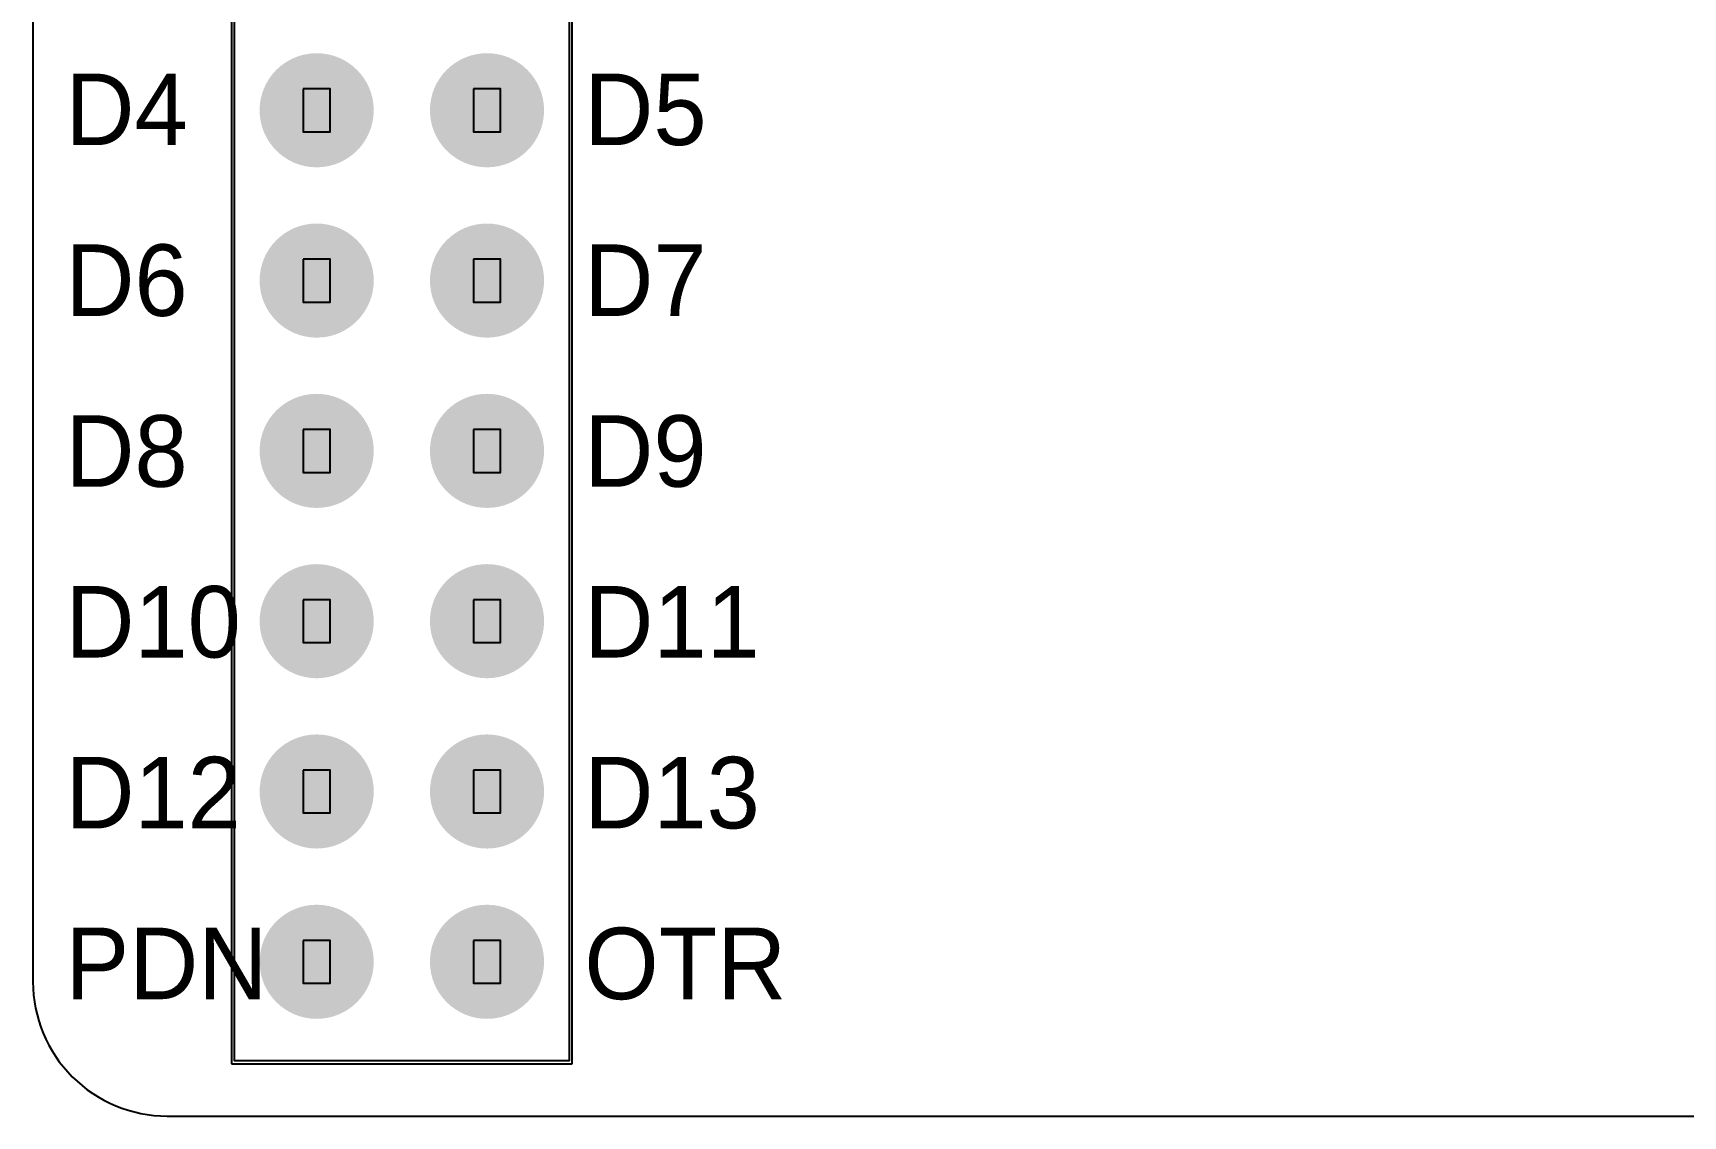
# Model space of a CAD drawing. Header units: millimetres. Extents: x 0 to 78.7, y -4 to 60.
# Drawn here: x 0 to 24.6, y 0 to 16.15 of the extents above; entities that cross this region are included whole.
import ezdxf
from ezdxf.enums import TextEntityAlignment as Align

# ---------------------------------------------------------------- set-up
doc = ezdxf.new("R2010")
doc.units = ezdxf.units.MM
for name, color, linetype, true_color in [('Board Outline Layer', 6, 'Continuous', 0xff00ff), ('Bottom Layer', 5, 'Continuous', 0x0000ff), ('Bottom Silkscreen Layer', 83, 'Continuous', 0x66cc33), ('Component Shape Layer', 120, 'Continuous', 0x00cccc), ('Hole Layer', 49, 'Continuous', 0x222222), ('Multi-Layer', 9, 'Continuous', 0xc0c0c0), ('Pin Soldering Layer', 252, 'Continuous', 0xcc9999), ('Top Layer', 1, 'Continuous', 0xff0000), ('Top Paste Mask Layer', 8, 'Continuous', 0x808080), ('Top Silkscreen Layer', 40, 'Continuous', 0xffcc00), ('Top Solder Mask Layer', 214, 'Continuous', 0x800080)]:
    doc.layers.add(name, color=color, linetype=linetype, true_color=true_color)
doc.styles.add('textstyle0', font='')
doc.styles.add('textstyle1', font='')
doc.styles.add('textstyle13', font='')
doc.styles.add('textstyle2', font='')
doc.styles.add('textstyle26', font='')
doc.styles.add('textstyle27', font='')
doc.styles.add('textstyle28', font='')
doc.styles.add('textstyle29', font='')
doc.styles.add('textstyle3', font='')
doc.styles.add('textstyle4', font='')
doc.styles.add('textstyle6', font='')
doc.styles.add('textstyle7', font='')
doc.styles.get('textstyle0').set_extended_font_data('default')
doc.styles.get('textstyle1').set_extended_font_data('default')
doc.styles.get('textstyle13').set_extended_font_data('default')
doc.styles.get('textstyle2').set_extended_font_data('default')
doc.styles.get('textstyle26').set_extended_font_data('default')
doc.styles.get('textstyle27').set_extended_font_data('default')
doc.styles.get('textstyle28').set_extended_font_data('default')
doc.styles.get('textstyle29').set_extended_font_data('default')
doc.styles.get('textstyle3').set_extended_font_data('default')
doc.styles.get('textstyle4').set_extended_font_data('default')
doc.styles.get('textstyle6').set_extended_font_data('default')
doc.styles.get('textstyle7').set_extended_font_data('default')

msp = doc.modelspace()

# ---------------------------------------------------------------- hatches: boundary and pattern name
at = {"layer": 'Bottom Layer'}
h = msp.add_hatch(color=256, dxfattribs=at)
edge = h.paths.add_edge_path()
edge = h.paths.add_edge_path()
edge.add_arc((4.23, 15), 0.8, 180, 0)
edge.add_arc((4.23, 15), 0.8, 0, 180)
h = msp.add_hatch(color=256, dxfattribs=at)
edge = h.paths.add_edge_path()
edge = h.paths.add_edge_path()
edge.add_arc((4.23, 15), 0.8, 180, 0)
edge.add_arc((4.23, 15), 0.8, 0, 180)
h = msp.add_hatch(color=256, dxfattribs=at)
edge = h.paths.add_edge_path()
edge = h.paths.add_edge_path()
edge.add_arc((6.77, 15), 0.8, 180, 0)
edge.add_arc((6.77, 15), 0.8, 0, 180)
h = msp.add_hatch(color=256, dxfattribs=at)
edge = h.paths.add_edge_path()
edge = h.paths.add_edge_path()
edge.add_arc((6.77, 15), 0.8, 180, 0)
edge.add_arc((6.77, 15), 0.8, 0, 180)
h = msp.add_hatch(color=256, dxfattribs=at)
edge = h.paths.add_edge_path()
edge = h.paths.add_edge_path()
edge.add_arc((4.23, 12.46), 0.8, 180, 0)
edge.add_arc((4.23, 12.46), 0.8, 0, 180)
h = msp.add_hatch(color=256, dxfattribs=at)
edge = h.paths.add_edge_path()
edge = h.paths.add_edge_path()
edge.add_arc((4.23, 12.46), 0.8, 180, 0)
edge.add_arc((4.23, 12.46), 0.8, 0, 180)
h = msp.add_hatch(color=256, dxfattribs=at)
edge = h.paths.add_edge_path()
edge = h.paths.add_edge_path()
edge.add_arc((6.77, 12.46), 0.8, 180, 0)
edge.add_arc((6.77, 12.46), 0.8, 0, 180)
h = msp.add_hatch(color=256, dxfattribs=at)
edge = h.paths.add_edge_path()
edge = h.paths.add_edge_path()
edge.add_arc((6.77, 12.46), 0.8, 180, 0)
edge.add_arc((6.77, 12.46), 0.8, 0, 180)
h = msp.add_hatch(color=256, dxfattribs=at)
edge = h.paths.add_edge_path()
edge = h.paths.add_edge_path()
edge.add_arc((4.23, 9.92), 0.8, 180, 0)
edge.add_arc((4.23, 9.92), 0.8, 0, 180)
h = msp.add_hatch(color=256, dxfattribs=at)
edge = h.paths.add_edge_path()
edge = h.paths.add_edge_path()
edge.add_arc((4.23, 9.92), 0.8, 180, 0)
edge.add_arc((4.23, 9.92), 0.8, 0, 180)
h = msp.add_hatch(color=256, dxfattribs=at)
edge = h.paths.add_edge_path()
edge = h.paths.add_edge_path()
edge.add_arc((6.77, 9.92), 0.8, 180, 0)
edge.add_arc((6.77, 9.92), 0.8, 0, 180)
h = msp.add_hatch(color=256, dxfattribs=at)
edge = h.paths.add_edge_path()
edge = h.paths.add_edge_path()
edge.add_arc((6.77, 9.92), 0.8, 180, 0)
edge.add_arc((6.77, 9.92), 0.8, 0, 180)
h = msp.add_hatch(color=256, dxfattribs=at)
edge = h.paths.add_edge_path()
edge = h.paths.add_edge_path()
edge.add_arc((4.23, 7.38), 0.8, 180, 0)
edge.add_arc((4.23, 7.38), 0.8, 0, 180)
h = msp.add_hatch(color=256, dxfattribs=at)
edge = h.paths.add_edge_path()
edge = h.paths.add_edge_path()
edge.add_arc((4.23, 7.38), 0.8, 180, 0)
edge.add_arc((4.23, 7.38), 0.8, 0, 180)
h = msp.add_hatch(color=256, dxfattribs=at)
edge = h.paths.add_edge_path()
edge = h.paths.add_edge_path()
edge.add_arc((6.77, 7.38), 0.8, 180, 0)
edge.add_arc((6.77, 7.38), 0.8, 0, 180)
h = msp.add_hatch(color=256, dxfattribs=at)
edge = h.paths.add_edge_path()
edge = h.paths.add_edge_path()
edge.add_arc((6.77, 7.38), 0.8, 180, 0)
edge.add_arc((6.77, 7.38), 0.8, 0, 180)
h = msp.add_hatch(color=256, dxfattribs=at)
edge = h.paths.add_edge_path()
edge = h.paths.add_edge_path()
edge.add_arc((4.23, 4.84), 0.8, 180, 0)
edge.add_arc((4.23, 4.84), 0.8, 0, 180)
h = msp.add_hatch(color=256, dxfattribs=at)
edge = h.paths.add_edge_path()
edge = h.paths.add_edge_path()
edge.add_arc((4.23, 4.84), 0.8, 180, 0)
edge.add_arc((4.23, 4.84), 0.8, 0, 180)
h = msp.add_hatch(color=256, dxfattribs=at)
edge = h.paths.add_edge_path()
edge = h.paths.add_edge_path()
edge.add_arc((6.77, 4.84), 0.8, 180, 0)
edge.add_arc((6.77, 4.84), 0.8, 0, 180)
h = msp.add_hatch(color=256, dxfattribs=at)
edge = h.paths.add_edge_path()
edge = h.paths.add_edge_path()
edge.add_arc((6.77, 4.84), 0.8, 180, 0)
edge.add_arc((6.77, 4.84), 0.8, 0, 180)
h = msp.add_hatch(color=256, dxfattribs=at)
edge = h.paths.add_edge_path()
edge = h.paths.add_edge_path()
edge.add_arc((4.23, 2.3), 0.8, 180, 0)
edge.add_arc((4.23, 2.3), 0.8, 0, 180)
h = msp.add_hatch(color=256, dxfattribs=at)
edge = h.paths.add_edge_path()
edge = h.paths.add_edge_path()
edge.add_arc((4.23, 2.3), 0.8, 180, 0)
edge.add_arc((4.23, 2.3), 0.8, 0, 180)
h = msp.add_hatch(color=256, dxfattribs=at)
edge = h.paths.add_edge_path()
edge = h.paths.add_edge_path()
edge.add_arc((6.77, 2.3), 0.8, 180, 0)
edge.add_arc((6.77, 2.3), 0.8, 0, 180)
h = msp.add_hatch(color=256, dxfattribs=at)
edge = h.paths.add_edge_path()
edge = h.paths.add_edge_path()
edge.add_arc((6.77, 2.3), 0.8, 180, 0)
edge.add_arc((6.77, 2.3), 0.8, 0, 180)
at = {"layer": 'Hole Layer'}
h = msp.add_hatch(color=256, dxfattribs=at)
edge = h.paths.add_edge_path()
edge = h.paths.add_edge_path()
edge.add_arc((4.23, 15), 0.45, 180, 0)
edge.add_arc((4.23, 15), 0.45, 0, 180)
h = msp.add_hatch(color=256, dxfattribs=at)
edge = h.paths.add_edge_path()
edge = h.paths.add_edge_path()
edge.add_arc((4.23, 15), 0.45, 180, 0)
edge.add_arc((4.23, 15), 0.45, 0, 180)
h = msp.add_hatch(color=256, dxfattribs=at)
edge = h.paths.add_edge_path()
edge = h.paths.add_edge_path()
edge.add_arc((6.77, 15), 0.45, 180, 0)
edge.add_arc((6.77, 15), 0.45, 0, 180)
h = msp.add_hatch(color=256, dxfattribs=at)
edge = h.paths.add_edge_path()
edge = h.paths.add_edge_path()
edge.add_arc((6.77, 15), 0.45, 180, 0)
edge.add_arc((6.77, 15), 0.45, 0, 180)
h = msp.add_hatch(color=256, dxfattribs=at)
edge = h.paths.add_edge_path()
edge = h.paths.add_edge_path()
edge.add_arc((4.23, 12.46), 0.45, 180, 0)
edge.add_arc((4.23, 12.46), 0.45, 0, 180)
h = msp.add_hatch(color=256, dxfattribs=at)
edge = h.paths.add_edge_path()
edge = h.paths.add_edge_path()
edge.add_arc((4.23, 12.46), 0.45, 180, 0)
edge.add_arc((4.23, 12.46), 0.45, 0, 180)
h = msp.add_hatch(color=256, dxfattribs=at)
edge = h.paths.add_edge_path()
edge = h.paths.add_edge_path()
edge.add_arc((6.77, 12.46), 0.45, 180, 0)
edge.add_arc((6.77, 12.46), 0.45, 0, 180)
h = msp.add_hatch(color=256, dxfattribs=at)
edge = h.paths.add_edge_path()
edge = h.paths.add_edge_path()
edge.add_arc((6.77, 12.46), 0.45, 180, 0)
edge.add_arc((6.77, 12.46), 0.45, 0, 180)
h = msp.add_hatch(color=256, dxfattribs=at)
edge = h.paths.add_edge_path()
edge = h.paths.add_edge_path()
edge.add_arc((4.23, 9.92), 0.45, 180, 0)
edge.add_arc((4.23, 9.92), 0.45, 0, 180)
h = msp.add_hatch(color=256, dxfattribs=at)
edge = h.paths.add_edge_path()
edge = h.paths.add_edge_path()
edge.add_arc((4.23, 9.92), 0.45, 180, 0)
edge.add_arc((4.23, 9.92), 0.45, 0, 180)
h = msp.add_hatch(color=256, dxfattribs=at)
edge = h.paths.add_edge_path()
edge = h.paths.add_edge_path()
edge.add_arc((6.77, 9.92), 0.45, 180, 0)
edge.add_arc((6.77, 9.92), 0.45, 0, 180)
h = msp.add_hatch(color=256, dxfattribs=at)
edge = h.paths.add_edge_path()
edge = h.paths.add_edge_path()
edge.add_arc((6.77, 9.92), 0.45, 180, 0)
edge.add_arc((6.77, 9.92), 0.45, 0, 180)
h = msp.add_hatch(color=256, dxfattribs=at)
edge = h.paths.add_edge_path()
edge = h.paths.add_edge_path()
edge.add_arc((4.23, 7.38), 0.45, 180, 0)
edge.add_arc((4.23, 7.38), 0.45, 0, 180)
h = msp.add_hatch(color=256, dxfattribs=at)
edge = h.paths.add_edge_path()
edge = h.paths.add_edge_path()
edge.add_arc((4.23, 7.38), 0.45, 180, 0)
edge.add_arc((4.23, 7.38), 0.45, 0, 180)
h = msp.add_hatch(color=256, dxfattribs=at)
edge = h.paths.add_edge_path()
edge = h.paths.add_edge_path()
edge.add_arc((6.77, 7.38), 0.45, 180, 0)
edge.add_arc((6.77, 7.38), 0.45, 0, 180)
h = msp.add_hatch(color=256, dxfattribs=at)
edge = h.paths.add_edge_path()
edge = h.paths.add_edge_path()
edge.add_arc((6.77, 7.38), 0.45, 180, 0)
edge.add_arc((6.77, 7.38), 0.45, 0, 180)
h = msp.add_hatch(color=256, dxfattribs=at)
edge = h.paths.add_edge_path()
edge = h.paths.add_edge_path()
edge.add_arc((4.23, 4.84), 0.45, 180, 0)
edge.add_arc((4.23, 4.84), 0.45, 0, 180)
h = msp.add_hatch(color=256, dxfattribs=at)
edge = h.paths.add_edge_path()
edge = h.paths.add_edge_path()
edge.add_arc((4.23, 4.84), 0.45, 180, 0)
edge.add_arc((4.23, 4.84), 0.45, 0, 180)
h = msp.add_hatch(color=256, dxfattribs=at)
edge = h.paths.add_edge_path()
edge = h.paths.add_edge_path()
edge.add_arc((6.77, 4.84), 0.45, 180, 0)
edge.add_arc((6.77, 4.84), 0.45, 0, 180)
h = msp.add_hatch(color=256, dxfattribs=at)
edge = h.paths.add_edge_path()
edge = h.paths.add_edge_path()
edge.add_arc((6.77, 4.84), 0.45, 180, 0)
edge.add_arc((6.77, 4.84), 0.45, 0, 180)
h = msp.add_hatch(color=256, dxfattribs=at)
edge = h.paths.add_edge_path()
edge = h.paths.add_edge_path()
edge.add_arc((4.23, 2.3), 0.45, 180, 0)
edge.add_arc((4.23, 2.3), 0.45, 0, 180)
h = msp.add_hatch(color=256, dxfattribs=at)
edge = h.paths.add_edge_path()
edge = h.paths.add_edge_path()
edge.add_arc((4.23, 2.3), 0.45, 180, 0)
edge.add_arc((4.23, 2.3), 0.45, 0, 180)
h = msp.add_hatch(color=256, dxfattribs=at)
edge = h.paths.add_edge_path()
edge = h.paths.add_edge_path()
edge.add_arc((6.77, 2.3), 0.45, 180, 0)
edge.add_arc((6.77, 2.3), 0.45, 0, 180)
h = msp.add_hatch(color=256, dxfattribs=at)
edge = h.paths.add_edge_path()
edge = h.paths.add_edge_path()
edge.add_arc((6.77, 2.3), 0.45, 180, 0)
edge.add_arc((6.77, 2.3), 0.45, 0, 180)
at = {"layer": 'Multi-Layer'}
h = msp.add_hatch(color=256, dxfattribs=at)
edge = h.paths.add_edge_path()
edge = h.paths.add_edge_path()
edge.add_arc((4.23, 15), 0.8, 180, 0)
edge.add_arc((4.23, 15), 0.8, 0, 180)
h = msp.add_hatch(color=256, dxfattribs=at)
edge = h.paths.add_edge_path()
edge = h.paths.add_edge_path()
edge.add_arc((4.23, 15), 0.8, 180, 0)
edge.add_arc((4.23, 15), 0.8, 0, 180)
h = msp.add_hatch(color=256, dxfattribs=at)
edge = h.paths.add_edge_path()
edge = h.paths.add_edge_path()
edge.add_arc((4.23, 15), 0.8, 180, 0)
edge.add_arc((4.23, 15), 0.8, 0, 180)
h = msp.add_hatch(color=256, dxfattribs=at)
edge = h.paths.add_edge_path()
edge = h.paths.add_edge_path()
edge.add_arc((4.23, 15), 0.8, 180, 0)
edge.add_arc((4.23, 15), 0.8, 0, 180)
h = msp.add_hatch(color=256, dxfattribs=at)
edge = h.paths.add_edge_path()
edge = h.paths.add_edge_path()
edge.add_arc((4.23, 15), 0.8, 180, 0)
edge.add_arc((4.23, 15), 0.8, 0, 180)
h = msp.add_hatch(color=256, dxfattribs=at)
edge = h.paths.add_edge_path()
edge = h.paths.add_edge_path()
edge.add_arc((4.23, 15), 0.8, 180, 0)
edge.add_arc((4.23, 15), 0.8, 0, 180)
h = msp.add_hatch(color=256, dxfattribs=at)
edge = h.paths.add_edge_path()
edge = h.paths.add_edge_path()
edge.add_arc((6.77, 15), 0.8, 180, 0)
edge.add_arc((6.77, 15), 0.8, 0, 180)
h = msp.add_hatch(color=256, dxfattribs=at)
edge = h.paths.add_edge_path()
edge = h.paths.add_edge_path()
edge.add_arc((6.77, 15), 0.8, 180, 0)
edge.add_arc((6.77, 15), 0.8, 0, 180)
h = msp.add_hatch(color=256, dxfattribs=at)
edge = h.paths.add_edge_path()
edge = h.paths.add_edge_path()
edge.add_arc((6.77, 15), 0.8, 180, 0)
edge.add_arc((6.77, 15), 0.8, 0, 180)
h = msp.add_hatch(color=256, dxfattribs=at)
edge = h.paths.add_edge_path()
edge = h.paths.add_edge_path()
edge.add_arc((6.77, 15), 0.8, 180, 0)
edge.add_arc((6.77, 15), 0.8, 0, 180)
h = msp.add_hatch(color=256, dxfattribs=at)
edge = h.paths.add_edge_path()
edge = h.paths.add_edge_path()
edge.add_arc((6.77, 15), 0.8, 180, 0)
edge.add_arc((6.77, 15), 0.8, 0, 180)
h = msp.add_hatch(color=256, dxfattribs=at)
edge = h.paths.add_edge_path()
edge = h.paths.add_edge_path()
edge.add_arc((6.77, 15), 0.8, 180, 0)
edge.add_arc((6.77, 15), 0.8, 0, 180)
h = msp.add_hatch(color=256, dxfattribs=at)
edge = h.paths.add_edge_path()
edge = h.paths.add_edge_path()
edge.add_arc((4.23, 12.46), 0.8, 180, 0)
edge.add_arc((4.23, 12.46), 0.8, 0, 180)
h = msp.add_hatch(color=256, dxfattribs=at)
edge = h.paths.add_edge_path()
edge = h.paths.add_edge_path()
edge.add_arc((4.23, 12.46), 0.8, 180, 0)
edge.add_arc((4.23, 12.46), 0.8, 0, 180)
h = msp.add_hatch(color=256, dxfattribs=at)
edge = h.paths.add_edge_path()
edge = h.paths.add_edge_path()
edge.add_arc((4.23, 12.46), 0.8, 180, 0)
edge.add_arc((4.23, 12.46), 0.8, 0, 180)
h = msp.add_hatch(color=256, dxfattribs=at)
edge = h.paths.add_edge_path()
edge = h.paths.add_edge_path()
edge.add_arc((4.23, 12.46), 0.8, 180, 0)
edge.add_arc((4.23, 12.46), 0.8, 0, 180)
h = msp.add_hatch(color=256, dxfattribs=at)
edge = h.paths.add_edge_path()
edge = h.paths.add_edge_path()
edge.add_arc((4.23, 12.46), 0.8, 180, 0)
edge.add_arc((4.23, 12.46), 0.8, 0, 180)
h = msp.add_hatch(color=256, dxfattribs=at)
edge = h.paths.add_edge_path()
edge = h.paths.add_edge_path()
edge.add_arc((4.23, 12.46), 0.8, 180, 0)
edge.add_arc((4.23, 12.46), 0.8, 0, 180)
h = msp.add_hatch(color=256, dxfattribs=at)
edge = h.paths.add_edge_path()
edge = h.paths.add_edge_path()
edge.add_arc((6.77, 12.46), 0.8, 180, 0)
edge.add_arc((6.77, 12.46), 0.8, 0, 180)
h = msp.add_hatch(color=256, dxfattribs=at)
edge = h.paths.add_edge_path()
edge = h.paths.add_edge_path()
edge.add_arc((6.77, 12.46), 0.8, 180, 0)
edge.add_arc((6.77, 12.46), 0.8, 0, 180)
h = msp.add_hatch(color=256, dxfattribs=at)
edge = h.paths.add_edge_path()
edge = h.paths.add_edge_path()
edge.add_arc((6.77, 12.46), 0.8, 180, 0)
edge.add_arc((6.77, 12.46), 0.8, 0, 180)
h = msp.add_hatch(color=256, dxfattribs=at)
edge = h.paths.add_edge_path()
edge = h.paths.add_edge_path()
edge.add_arc((6.77, 12.46), 0.8, 180, 0)
edge.add_arc((6.77, 12.46), 0.8, 0, 180)
h = msp.add_hatch(color=256, dxfattribs=at)
edge = h.paths.add_edge_path()
edge = h.paths.add_edge_path()
edge.add_arc((6.77, 12.46), 0.8, 180, 0)
edge.add_arc((6.77, 12.46), 0.8, 0, 180)
h = msp.add_hatch(color=256, dxfattribs=at)
edge = h.paths.add_edge_path()
edge = h.paths.add_edge_path()
edge.add_arc((6.77, 12.46), 0.8, 180, 0)
edge.add_arc((6.77, 12.46), 0.8, 0, 180)
h = msp.add_hatch(color=256, dxfattribs=at)
edge = h.paths.add_edge_path()
edge = h.paths.add_edge_path()
edge.add_arc((4.23, 9.92), 0.8, 180, 0)
edge.add_arc((4.23, 9.92), 0.8, 0, 180)
h = msp.add_hatch(color=256, dxfattribs=at)
edge = h.paths.add_edge_path()
edge = h.paths.add_edge_path()
edge.add_arc((4.23, 9.92), 0.8, 180, 0)
edge.add_arc((4.23, 9.92), 0.8, 0, 180)
h = msp.add_hatch(color=256, dxfattribs=at)
edge = h.paths.add_edge_path()
edge = h.paths.add_edge_path()
edge.add_arc((4.23, 9.92), 0.8, 180, 0)
edge.add_arc((4.23, 9.92), 0.8, 0, 180)
h = msp.add_hatch(color=256, dxfattribs=at)
edge = h.paths.add_edge_path()
edge = h.paths.add_edge_path()
edge.add_arc((4.23, 9.92), 0.8, 180, 0)
edge.add_arc((4.23, 9.92), 0.8, 0, 180)
h = msp.add_hatch(color=256, dxfattribs=at)
edge = h.paths.add_edge_path()
edge = h.paths.add_edge_path()
edge.add_arc((4.23, 9.92), 0.8, 180, 0)
edge.add_arc((4.23, 9.92), 0.8, 0, 180)
h = msp.add_hatch(color=256, dxfattribs=at)
edge = h.paths.add_edge_path()
edge = h.paths.add_edge_path()
edge.add_arc((4.23, 9.92), 0.8, 180, 0)
edge.add_arc((4.23, 9.92), 0.8, 0, 180)
h = msp.add_hatch(color=256, dxfattribs=at)
edge = h.paths.add_edge_path()
edge = h.paths.add_edge_path()
edge.add_arc((6.77, 9.92), 0.8, 180, 0)
edge.add_arc((6.77, 9.92), 0.8, 0, 180)
h = msp.add_hatch(color=256, dxfattribs=at)
edge = h.paths.add_edge_path()
edge = h.paths.add_edge_path()
edge.add_arc((6.77, 9.92), 0.8, 180, 0)
edge.add_arc((6.77, 9.92), 0.8, 0, 180)
h = msp.add_hatch(color=256, dxfattribs=at)
edge = h.paths.add_edge_path()
edge = h.paths.add_edge_path()
edge.add_arc((6.77, 9.92), 0.8, 180, 0)
edge.add_arc((6.77, 9.92), 0.8, 0, 180)
h = msp.add_hatch(color=256, dxfattribs=at)
edge = h.paths.add_edge_path()
edge = h.paths.add_edge_path()
edge.add_arc((6.77, 9.92), 0.8, 180, 0)
edge.add_arc((6.77, 9.92), 0.8, 0, 180)
h = msp.add_hatch(color=256, dxfattribs=at)
edge = h.paths.add_edge_path()
edge = h.paths.add_edge_path()
edge.add_arc((6.77, 9.92), 0.8, 180, 0)
edge.add_arc((6.77, 9.92), 0.8, 0, 180)
h = msp.add_hatch(color=256, dxfattribs=at)
edge = h.paths.add_edge_path()
edge = h.paths.add_edge_path()
edge.add_arc((6.77, 9.92), 0.8, 180, 0)
edge.add_arc((6.77, 9.92), 0.8, 0, 180)
h = msp.add_hatch(color=256, dxfattribs=at)
edge = h.paths.add_edge_path()
edge = h.paths.add_edge_path()
edge.add_arc((4.23, 7.38), 0.8, 180, 0)
edge.add_arc((4.23, 7.38), 0.8, 0, 180)
h = msp.add_hatch(color=256, dxfattribs=at)
edge = h.paths.add_edge_path()
edge = h.paths.add_edge_path()
edge.add_arc((4.23, 7.38), 0.8, 180, 0)
edge.add_arc((4.23, 7.38), 0.8, 0, 180)
h = msp.add_hatch(color=256, dxfattribs=at)
edge = h.paths.add_edge_path()
edge = h.paths.add_edge_path()
edge.add_arc((4.23, 7.38), 0.8, 180, 0)
edge.add_arc((4.23, 7.38), 0.8, 0, 180)
h = msp.add_hatch(color=256, dxfattribs=at)
edge = h.paths.add_edge_path()
edge = h.paths.add_edge_path()
edge.add_arc((4.23, 7.38), 0.8, 180, 0)
edge.add_arc((4.23, 7.38), 0.8, 0, 180)
h = msp.add_hatch(color=256, dxfattribs=at)
edge = h.paths.add_edge_path()
edge = h.paths.add_edge_path()
edge.add_arc((4.23, 7.38), 0.8, 180, 0)
edge.add_arc((4.23, 7.38), 0.8, 0, 180)
h = msp.add_hatch(color=256, dxfattribs=at)
edge = h.paths.add_edge_path()
edge = h.paths.add_edge_path()
edge.add_arc((4.23, 7.38), 0.8, 180, 0)
edge.add_arc((4.23, 7.38), 0.8, 0, 180)
h = msp.add_hatch(color=256, dxfattribs=at)
edge = h.paths.add_edge_path()
edge = h.paths.add_edge_path()
edge.add_arc((6.77, 7.38), 0.8, 180, 0)
edge.add_arc((6.77, 7.38), 0.8, 0, 180)
h = msp.add_hatch(color=256, dxfattribs=at)
edge = h.paths.add_edge_path()
edge = h.paths.add_edge_path()
edge.add_arc((6.77, 7.38), 0.8, 180, 0)
edge.add_arc((6.77, 7.38), 0.8, 0, 180)
h = msp.add_hatch(color=256, dxfattribs=at)
edge = h.paths.add_edge_path()
edge = h.paths.add_edge_path()
edge.add_arc((6.77, 7.38), 0.8, 180, 0)
edge.add_arc((6.77, 7.38), 0.8, 0, 180)
h = msp.add_hatch(color=256, dxfattribs=at)
edge = h.paths.add_edge_path()
edge = h.paths.add_edge_path()
edge.add_arc((6.77, 7.38), 0.8, 180, 0)
edge.add_arc((6.77, 7.38), 0.8, 0, 180)
h = msp.add_hatch(color=256, dxfattribs=at)
edge = h.paths.add_edge_path()
edge = h.paths.add_edge_path()
edge.add_arc((6.77, 7.38), 0.8, 180, 0)
edge.add_arc((6.77, 7.38), 0.8, 0, 180)
h = msp.add_hatch(color=256, dxfattribs=at)
edge = h.paths.add_edge_path()
edge = h.paths.add_edge_path()
edge.add_arc((6.77, 7.38), 0.8, 180, 0)
edge.add_arc((6.77, 7.38), 0.8, 0, 180)
h = msp.add_hatch(color=256, dxfattribs=at)
edge = h.paths.add_edge_path()
edge = h.paths.add_edge_path()
edge.add_arc((4.23, 4.84), 0.8, 180, 0)
edge.add_arc((4.23, 4.84), 0.8, 0, 180)
h = msp.add_hatch(color=256, dxfattribs=at)
edge = h.paths.add_edge_path()
edge = h.paths.add_edge_path()
edge.add_arc((4.23, 4.84), 0.8, 180, 0)
edge.add_arc((4.23, 4.84), 0.8, 0, 180)
h = msp.add_hatch(color=256, dxfattribs=at)
edge = h.paths.add_edge_path()
edge = h.paths.add_edge_path()
edge.add_arc((4.23, 4.84), 0.8, 180, 0)
edge.add_arc((4.23, 4.84), 0.8, 0, 180)
h = msp.add_hatch(color=256, dxfattribs=at)
edge = h.paths.add_edge_path()
edge = h.paths.add_edge_path()
edge.add_arc((4.23, 4.84), 0.8, 180, 0)
edge.add_arc((4.23, 4.84), 0.8, 0, 180)
h = msp.add_hatch(color=256, dxfattribs=at)
edge = h.paths.add_edge_path()
edge = h.paths.add_edge_path()
edge.add_arc((4.23, 4.84), 0.8, 180, 0)
edge.add_arc((4.23, 4.84), 0.8, 0, 180)
h = msp.add_hatch(color=256, dxfattribs=at)
edge = h.paths.add_edge_path()
edge = h.paths.add_edge_path()
edge.add_arc((4.23, 4.84), 0.8, 180, 0)
edge.add_arc((4.23, 4.84), 0.8, 0, 180)
h = msp.add_hatch(color=256, dxfattribs=at)
edge = h.paths.add_edge_path()
edge = h.paths.add_edge_path()
edge.add_arc((6.77, 4.84), 0.8, 180, 0)
edge.add_arc((6.77, 4.84), 0.8, 0, 180)
h = msp.add_hatch(color=256, dxfattribs=at)
edge = h.paths.add_edge_path()
edge = h.paths.add_edge_path()
edge.add_arc((6.77, 4.84), 0.8, 180, 0)
edge.add_arc((6.77, 4.84), 0.8, 0, 180)
h = msp.add_hatch(color=256, dxfattribs=at)
edge = h.paths.add_edge_path()
edge = h.paths.add_edge_path()
edge.add_arc((6.77, 4.84), 0.8, 180, 0)
edge.add_arc((6.77, 4.84), 0.8, 0, 180)
h = msp.add_hatch(color=256, dxfattribs=at)
edge = h.paths.add_edge_path()
edge = h.paths.add_edge_path()
edge.add_arc((6.77, 4.84), 0.8, 180, 0)
edge.add_arc((6.77, 4.84), 0.8, 0, 180)
h = msp.add_hatch(color=256, dxfattribs=at)
edge = h.paths.add_edge_path()
edge = h.paths.add_edge_path()
edge.add_arc((6.77, 4.84), 0.8, 180, 0)
edge.add_arc((6.77, 4.84), 0.8, 0, 180)
h = msp.add_hatch(color=256, dxfattribs=at)
edge = h.paths.add_edge_path()
edge = h.paths.add_edge_path()
edge.add_arc((6.77, 4.84), 0.8, 180, 0)
edge.add_arc((6.77, 4.84), 0.8, 0, 180)
h = msp.add_hatch(color=256, dxfattribs=at)
edge = h.paths.add_edge_path()
edge = h.paths.add_edge_path()
edge.add_arc((4.23, 2.3), 0.8, 180, 0)
edge.add_arc((4.23, 2.3), 0.8, 0, 180)
h = msp.add_hatch(color=256, dxfattribs=at)
edge = h.paths.add_edge_path()
edge = h.paths.add_edge_path()
edge.add_arc((4.23, 2.3), 0.8, 180, 0)
edge.add_arc((4.23, 2.3), 0.8, 0, 180)
h = msp.add_hatch(color=256, dxfattribs=at)
edge = h.paths.add_edge_path()
edge = h.paths.add_edge_path()
edge.add_arc((4.23, 2.3), 0.8, 180, 0)
edge.add_arc((4.23, 2.3), 0.8, 0, 180)
h = msp.add_hatch(color=256, dxfattribs=at)
edge = h.paths.add_edge_path()
edge = h.paths.add_edge_path()
edge.add_arc((4.23, 2.3), 0.8, 180, 0)
edge.add_arc((4.23, 2.3), 0.8, 0, 180)
h = msp.add_hatch(color=256, dxfattribs=at)
edge = h.paths.add_edge_path()
edge = h.paths.add_edge_path()
edge.add_arc((4.23, 2.3), 0.8, 180, 0)
edge.add_arc((4.23, 2.3), 0.8, 0, 180)
h = msp.add_hatch(color=256, dxfattribs=at)
edge = h.paths.add_edge_path()
edge = h.paths.add_edge_path()
edge.add_arc((4.23, 2.3), 0.8, 180, 0)
edge.add_arc((4.23, 2.3), 0.8, 0, 180)
h = msp.add_hatch(color=256, dxfattribs=at)
edge = h.paths.add_edge_path()
edge = h.paths.add_edge_path()
edge.add_arc((6.77, 2.3), 0.8, 180, 0)
edge.add_arc((6.77, 2.3), 0.8, 0, 180)
h = msp.add_hatch(color=256, dxfattribs=at)
edge = h.paths.add_edge_path()
edge = h.paths.add_edge_path()
edge.add_arc((6.77, 2.3), 0.8, 180, 0)
edge.add_arc((6.77, 2.3), 0.8, 0, 180)
h = msp.add_hatch(color=256, dxfattribs=at)
edge = h.paths.add_edge_path()
edge = h.paths.add_edge_path()
edge.add_arc((6.77, 2.3), 0.8, 180, 0)
edge.add_arc((6.77, 2.3), 0.8, 0, 180)
h = msp.add_hatch(color=256, dxfattribs=at)
edge = h.paths.add_edge_path()
edge = h.paths.add_edge_path()
edge.add_arc((6.77, 2.3), 0.8, 180, 0)
edge.add_arc((6.77, 2.3), 0.8, 0, 180)
h = msp.add_hatch(color=256, dxfattribs=at)
edge = h.paths.add_edge_path()
edge = h.paths.add_edge_path()
edge.add_arc((6.77, 2.3), 0.8, 180, 0)
edge.add_arc((6.77, 2.3), 0.8, 0, 180)
h = msp.add_hatch(color=256, dxfattribs=at)
edge = h.paths.add_edge_path()
edge = h.paths.add_edge_path()
edge.add_arc((6.77, 2.3), 0.8, 180, 0)
edge.add_arc((6.77, 2.3), 0.8, 0, 180)
at = {"layer": 'Pin Soldering Layer'}
h = msp.add_hatch(color=256, dxfattribs=at)
edge = h.paths.add_edge_path()
h.paths.add_polyline_path([(4.03, 15.32), (4.03, 14.68), (4.43, 14.68), (4.43, 15.32)])
h = msp.add_hatch(color=256, dxfattribs=at)
edge = h.paths.add_edge_path()
h.paths.add_polyline_path([(6.57, 15.32), (6.57, 14.68), (6.97, 14.68), (6.97, 15.32)])
h = msp.add_hatch(color=256, dxfattribs=at)
edge = h.paths.add_edge_path()
h.paths.add_polyline_path([(4.03, 12.78), (4.03, 12.14), (4.43, 12.14), (4.43, 12.78)])
h = msp.add_hatch(color=256, dxfattribs=at)
edge = h.paths.add_edge_path()
h.paths.add_polyline_path([(6.57, 12.78), (6.57, 12.14), (6.97, 12.14), (6.97, 12.78)])
h = msp.add_hatch(color=256, dxfattribs=at)
edge = h.paths.add_edge_path()
h.paths.add_polyline_path([(4.03, 10.24), (4.03, 9.6), (4.43, 9.6), (4.43, 10.24)])
h = msp.add_hatch(color=256, dxfattribs=at)
edge = h.paths.add_edge_path()
h.paths.add_polyline_path([(6.57, 10.24), (6.57, 9.6), (6.97, 9.6), (6.97, 10.24)])
h = msp.add_hatch(color=256, dxfattribs=at)
edge = h.paths.add_edge_path()
h.paths.add_polyline_path([(4.03, 7.7), (4.03, 7.06), (4.43, 7.06), (4.43, 7.7)])
h = msp.add_hatch(color=256, dxfattribs=at)
edge = h.paths.add_edge_path()
h.paths.add_polyline_path([(6.57, 7.7), (6.57, 7.06), (6.97, 7.06), (6.97, 7.7)])
h = msp.add_hatch(color=256, dxfattribs=at)
edge = h.paths.add_edge_path()
h.paths.add_polyline_path([(4.03, 5.16), (4.03, 4.52), (4.43, 4.52), (4.43, 5.16)])
h = msp.add_hatch(color=256, dxfattribs=at)
edge = h.paths.add_edge_path()
h.paths.add_polyline_path([(6.57, 5.16), (6.57, 4.52), (6.97, 4.52), (6.97, 5.16)])
h = msp.add_hatch(color=256, dxfattribs=at)
edge = h.paths.add_edge_path()
h.paths.add_polyline_path([(4.03, 2.62), (4.03, 1.98), (4.43, 1.98), (4.43, 2.62)])
h = msp.add_hatch(color=256, dxfattribs=at)
edge = h.paths.add_edge_path()
h.paths.add_polyline_path([(6.57, 2.62), (6.57, 1.98), (6.97, 1.98), (6.97, 2.62)])
at = {"layer": 'Top Layer'}
h = msp.add_hatch(color=256, dxfattribs=at)
edge = h.paths.add_edge_path()
edge = h.paths.add_edge_path()
edge.add_arc((4.23, 15), 0.8, 180, 0)
edge.add_arc((4.23, 15), 0.8, 0, 180)
h = msp.add_hatch(color=256, dxfattribs=at)
edge = h.paths.add_edge_path()
edge = h.paths.add_edge_path()
edge.add_arc((4.23, 15), 0.8, 180, 0)
edge.add_arc((4.23, 15), 0.8, 0, 180)
h = msp.add_hatch(color=256, dxfattribs=at)
edge = h.paths.add_edge_path()
edge = h.paths.add_edge_path()
edge.add_arc((6.77, 15), 0.8, 180, 0)
edge.add_arc((6.77, 15), 0.8, 0, 180)
h = msp.add_hatch(color=256, dxfattribs=at)
edge = h.paths.add_edge_path()
edge = h.paths.add_edge_path()
edge.add_arc((6.77, 15), 0.8, 180, 0)
edge.add_arc((6.77, 15), 0.8, 0, 180)
h = msp.add_hatch(color=256, dxfattribs=at)
edge = h.paths.add_edge_path()
edge = h.paths.add_edge_path()
edge.add_arc((4.23, 12.46), 0.8, 180, 0)
edge.add_arc((4.23, 12.46), 0.8, 0, 180)
h = msp.add_hatch(color=256, dxfattribs=at)
edge = h.paths.add_edge_path()
edge = h.paths.add_edge_path()
edge.add_arc((4.23, 12.46), 0.8, 180, 0)
edge.add_arc((4.23, 12.46), 0.8, 0, 180)
h = msp.add_hatch(color=256, dxfattribs=at)
edge = h.paths.add_edge_path()
edge = h.paths.add_edge_path()
edge.add_arc((6.77, 12.46), 0.8, 180, 0)
edge.add_arc((6.77, 12.46), 0.8, 0, 180)
h = msp.add_hatch(color=256, dxfattribs=at)
edge = h.paths.add_edge_path()
edge = h.paths.add_edge_path()
edge.add_arc((6.77, 12.46), 0.8, 180, 0)
edge.add_arc((6.77, 12.46), 0.8, 0, 180)
h = msp.add_hatch(color=256, dxfattribs=at)
edge = h.paths.add_edge_path()
edge = h.paths.add_edge_path()
edge.add_arc((4.23, 9.92), 0.8, 180, 0)
edge.add_arc((4.23, 9.92), 0.8, 0, 180)
h = msp.add_hatch(color=256, dxfattribs=at)
edge = h.paths.add_edge_path()
edge = h.paths.add_edge_path()
edge.add_arc((4.23, 9.92), 0.8, 180, 0)
edge.add_arc((4.23, 9.92), 0.8, 0, 180)
h = msp.add_hatch(color=256, dxfattribs=at)
edge = h.paths.add_edge_path()
edge = h.paths.add_edge_path()
edge.add_arc((6.77, 9.92), 0.8, 180, 0)
edge.add_arc((6.77, 9.92), 0.8, 0, 180)
h = msp.add_hatch(color=256, dxfattribs=at)
edge = h.paths.add_edge_path()
edge = h.paths.add_edge_path()
edge.add_arc((6.77, 9.92), 0.8, 180, 0)
edge.add_arc((6.77, 9.92), 0.8, 0, 180)
h = msp.add_hatch(color=256, dxfattribs=at)
edge = h.paths.add_edge_path()
edge = h.paths.add_edge_path()
edge.add_arc((4.23, 7.38), 0.8, 180, 0)
edge.add_arc((4.23, 7.38), 0.8, 0, 180)
h = msp.add_hatch(color=256, dxfattribs=at)
edge = h.paths.add_edge_path()
edge = h.paths.add_edge_path()
edge.add_arc((4.23, 7.38), 0.8, 180, 0)
edge.add_arc((4.23, 7.38), 0.8, 0, 180)
h = msp.add_hatch(color=256, dxfattribs=at)
edge = h.paths.add_edge_path()
edge = h.paths.add_edge_path()
edge.add_arc((6.77, 7.38), 0.8, 180, 0)
edge.add_arc((6.77, 7.38), 0.8, 0, 180)
h = msp.add_hatch(color=256, dxfattribs=at)
edge = h.paths.add_edge_path()
edge = h.paths.add_edge_path()
edge.add_arc((6.77, 7.38), 0.8, 180, 0)
edge.add_arc((6.77, 7.38), 0.8, 0, 180)
h = msp.add_hatch(color=256, dxfattribs=at)
edge = h.paths.add_edge_path()
edge = h.paths.add_edge_path()
edge.add_arc((4.23, 4.84), 0.8, 180, 0)
edge.add_arc((4.23, 4.84), 0.8, 0, 180)
h = msp.add_hatch(color=256, dxfattribs=at)
edge = h.paths.add_edge_path()
edge = h.paths.add_edge_path()
edge.add_arc((4.23, 4.84), 0.8, 180, 0)
edge.add_arc((4.23, 4.84), 0.8, 0, 180)
h = msp.add_hatch(color=256, dxfattribs=at)
edge = h.paths.add_edge_path()
edge = h.paths.add_edge_path()
edge.add_arc((6.77, 4.84), 0.8, 180, 0)
edge.add_arc((6.77, 4.84), 0.8, 0, 180)
h = msp.add_hatch(color=256, dxfattribs=at)
edge = h.paths.add_edge_path()
edge = h.paths.add_edge_path()
edge.add_arc((6.77, 4.84), 0.8, 180, 0)
edge.add_arc((6.77, 4.84), 0.8, 0, 180)
h = msp.add_hatch(color=256, dxfattribs=at)
edge = h.paths.add_edge_path()
edge = h.paths.add_edge_path()
edge.add_arc((4.23, 2.3), 0.8, 180, 0)
edge.add_arc((4.23, 2.3), 0.8, 0, 180)
h = msp.add_hatch(color=256, dxfattribs=at)
edge = h.paths.add_edge_path()
edge = h.paths.add_edge_path()
edge.add_arc((4.23, 2.3), 0.8, 180, 0)
edge.add_arc((4.23, 2.3), 0.8, 0, 180)
h = msp.add_hatch(color=256, dxfattribs=at)
edge = h.paths.add_edge_path()
edge = h.paths.add_edge_path()
edge.add_arc((6.77, 2.3), 0.8, 180, 0)
edge.add_arc((6.77, 2.3), 0.8, 0, 180)
h = msp.add_hatch(color=256, dxfattribs=at)
edge = h.paths.add_edge_path()
edge = h.paths.add_edge_path()
edge.add_arc((6.77, 2.3), 0.8, 180, 0)
edge.add_arc((6.77, 2.3), 0.8, 0, 180)
at = {"layer": 'Top Paste Mask Layer'}
h = msp.add_hatch(color=256, dxfattribs=at)
edge = h.paths.add_edge_path()
edge = h.paths.add_edge_path()
edge.add_arc((4.23, 15), 0.8, 180, 0)
edge.add_arc((4.23, 15), 0.8, 0, 180)
h = msp.add_hatch(color=256, dxfattribs=at)
edge = h.paths.add_edge_path()
edge = h.paths.add_edge_path()
edge.add_arc((4.23, 15), 0.8, 180, 0)
edge.add_arc((4.23, 15), 0.8, 0, 180)
h = msp.add_hatch(color=256, dxfattribs=at)
edge = h.paths.add_edge_path()
edge = h.paths.add_edge_path()
edge.add_arc((6.77, 15), 0.8, 180, 0)
edge.add_arc((6.77, 15), 0.8, 0, 180)
h = msp.add_hatch(color=256, dxfattribs=at)
edge = h.paths.add_edge_path()
edge = h.paths.add_edge_path()
edge.add_arc((6.77, 15), 0.8, 180, 0)
edge.add_arc((6.77, 15), 0.8, 0, 180)
h = msp.add_hatch(color=256, dxfattribs=at)
edge = h.paths.add_edge_path()
edge = h.paths.add_edge_path()
edge.add_arc((4.23, 12.46), 0.8, 180, 0)
edge.add_arc((4.23, 12.46), 0.8, 0, 180)
h = msp.add_hatch(color=256, dxfattribs=at)
edge = h.paths.add_edge_path()
edge = h.paths.add_edge_path()
edge.add_arc((4.23, 12.46), 0.8, 180, 0)
edge.add_arc((4.23, 12.46), 0.8, 0, 180)
h = msp.add_hatch(color=256, dxfattribs=at)
edge = h.paths.add_edge_path()
edge = h.paths.add_edge_path()
edge.add_arc((6.77, 12.46), 0.8, 180, 0)
edge.add_arc((6.77, 12.46), 0.8, 0, 180)
h = msp.add_hatch(color=256, dxfattribs=at)
edge = h.paths.add_edge_path()
edge = h.paths.add_edge_path()
edge.add_arc((6.77, 12.46), 0.8, 180, 0)
edge.add_arc((6.77, 12.46), 0.8, 0, 180)
h = msp.add_hatch(color=256, dxfattribs=at)
edge = h.paths.add_edge_path()
edge = h.paths.add_edge_path()
edge.add_arc((4.23, 9.92), 0.8, 180, 0)
edge.add_arc((4.23, 9.92), 0.8, 0, 180)
h = msp.add_hatch(color=256, dxfattribs=at)
edge = h.paths.add_edge_path()
edge = h.paths.add_edge_path()
edge.add_arc((4.23, 9.92), 0.8, 180, 0)
edge.add_arc((4.23, 9.92), 0.8, 0, 180)
h = msp.add_hatch(color=256, dxfattribs=at)
edge = h.paths.add_edge_path()
edge = h.paths.add_edge_path()
edge.add_arc((6.77, 9.92), 0.8, 180, 0)
edge.add_arc((6.77, 9.92), 0.8, 0, 180)
h = msp.add_hatch(color=256, dxfattribs=at)
edge = h.paths.add_edge_path()
edge = h.paths.add_edge_path()
edge.add_arc((6.77, 9.92), 0.8, 180, 0)
edge.add_arc((6.77, 9.92), 0.8, 0, 180)
h = msp.add_hatch(color=256, dxfattribs=at)
edge = h.paths.add_edge_path()
edge = h.paths.add_edge_path()
edge.add_arc((4.23, 7.38), 0.8, 180, 0)
edge.add_arc((4.23, 7.38), 0.8, 0, 180)
h = msp.add_hatch(color=256, dxfattribs=at)
edge = h.paths.add_edge_path()
edge = h.paths.add_edge_path()
edge.add_arc((4.23, 7.38), 0.8, 180, 0)
edge.add_arc((4.23, 7.38), 0.8, 0, 180)
h = msp.add_hatch(color=256, dxfattribs=at)
edge = h.paths.add_edge_path()
edge = h.paths.add_edge_path()
edge.add_arc((6.77, 7.38), 0.8, 180, 0)
edge.add_arc((6.77, 7.38), 0.8, 0, 180)
h = msp.add_hatch(color=256, dxfattribs=at)
edge = h.paths.add_edge_path()
edge = h.paths.add_edge_path()
edge.add_arc((6.77, 7.38), 0.8, 180, 0)
edge.add_arc((6.77, 7.38), 0.8, 0, 180)
h = msp.add_hatch(color=256, dxfattribs=at)
edge = h.paths.add_edge_path()
edge = h.paths.add_edge_path()
edge.add_arc((4.23, 4.84), 0.8, 180, 0)
edge.add_arc((4.23, 4.84), 0.8, 0, 180)
h = msp.add_hatch(color=256, dxfattribs=at)
edge = h.paths.add_edge_path()
edge = h.paths.add_edge_path()
edge.add_arc((4.23, 4.84), 0.8, 180, 0)
edge.add_arc((4.23, 4.84), 0.8, 0, 180)
h = msp.add_hatch(color=256, dxfattribs=at)
edge = h.paths.add_edge_path()
edge = h.paths.add_edge_path()
edge.add_arc((6.77, 4.84), 0.8, 180, 0)
edge.add_arc((6.77, 4.84), 0.8, 0, 180)
h = msp.add_hatch(color=256, dxfattribs=at)
edge = h.paths.add_edge_path()
edge = h.paths.add_edge_path()
edge.add_arc((6.77, 4.84), 0.8, 180, 0)
edge.add_arc((6.77, 4.84), 0.8, 0, 180)
h = msp.add_hatch(color=256, dxfattribs=at)
edge = h.paths.add_edge_path()
edge = h.paths.add_edge_path()
edge.add_arc((4.23, 2.3), 0.8, 180, 0)
edge.add_arc((4.23, 2.3), 0.8, 0, 180)
h = msp.add_hatch(color=256, dxfattribs=at)
edge = h.paths.add_edge_path()
edge = h.paths.add_edge_path()
edge.add_arc((4.23, 2.3), 0.8, 180, 0)
edge.add_arc((4.23, 2.3), 0.8, 0, 180)
h = msp.add_hatch(color=256, dxfattribs=at)
edge = h.paths.add_edge_path()
edge = h.paths.add_edge_path()
edge.add_arc((6.77, 2.3), 0.8, 180, 0)
edge.add_arc((6.77, 2.3), 0.8, 0, 180)
h = msp.add_hatch(color=256, dxfattribs=at)
edge = h.paths.add_edge_path()
edge = h.paths.add_edge_path()
edge.add_arc((6.77, 2.3), 0.8, 180, 0)
edge.add_arc((6.77, 2.3), 0.8, 0, 180)
at = {"layer": 'Top Solder Mask Layer'}
h = msp.add_hatch(color=256, dxfattribs=at)
edge = h.paths.add_edge_path()
edge = h.paths.add_edge_path()
edge.add_arc((4.23, 15), 0.851, 180, 0)
edge.add_arc((4.23, 15), 0.851, 0, 180)
h = msp.add_hatch(color=256, dxfattribs=at)
edge = h.paths.add_edge_path()
edge = h.paths.add_edge_path()
edge.add_arc((4.23, 15), 0.851, 180, 0)
edge.add_arc((4.23, 15), 0.851, 0, 180)
h = msp.add_hatch(color=256, dxfattribs=at)
edge = h.paths.add_edge_path()
edge = h.paths.add_edge_path()
edge.add_arc((6.77, 15), 0.851, 180, 0)
edge.add_arc((6.77, 15), 0.851, 0, 180)
h = msp.add_hatch(color=256, dxfattribs=at)
edge = h.paths.add_edge_path()
edge = h.paths.add_edge_path()
edge.add_arc((6.77, 15), 0.851, 180, 0)
edge.add_arc((6.77, 15), 0.851, 0, 180)
h = msp.add_hatch(color=256, dxfattribs=at)
edge = h.paths.add_edge_path()
edge = h.paths.add_edge_path()
edge.add_arc((4.23, 12.46), 0.851, 180, 0)
edge.add_arc((4.23, 12.46), 0.851, 0, 180)
h = msp.add_hatch(color=256, dxfattribs=at)
edge = h.paths.add_edge_path()
edge = h.paths.add_edge_path()
edge.add_arc((4.23, 12.46), 0.851, 180, 0)
edge.add_arc((4.23, 12.46), 0.851, 0, 180)
h = msp.add_hatch(color=256, dxfattribs=at)
edge = h.paths.add_edge_path()
edge = h.paths.add_edge_path()
edge.add_arc((6.77, 12.46), 0.851, 180, 0)
edge.add_arc((6.77, 12.46), 0.851, 0, 180)
h = msp.add_hatch(color=256, dxfattribs=at)
edge = h.paths.add_edge_path()
edge = h.paths.add_edge_path()
edge.add_arc((6.77, 12.46), 0.851, 180, 0)
edge.add_arc((6.77, 12.46), 0.851, 0, 180)
h = msp.add_hatch(color=256, dxfattribs=at)
edge = h.paths.add_edge_path()
edge = h.paths.add_edge_path()
edge.add_arc((4.23, 9.92), 0.851, 180, 0)
edge.add_arc((4.23, 9.92), 0.851, 0, 180)
h = msp.add_hatch(color=256, dxfattribs=at)
edge = h.paths.add_edge_path()
edge = h.paths.add_edge_path()
edge.add_arc((4.23, 9.92), 0.851, 180, 0)
edge.add_arc((4.23, 9.92), 0.851, 0, 180)
h = msp.add_hatch(color=256, dxfattribs=at)
edge = h.paths.add_edge_path()
edge = h.paths.add_edge_path()
edge.add_arc((6.77, 9.92), 0.851, 180, 0)
edge.add_arc((6.77, 9.92), 0.851, 0, 180)
h = msp.add_hatch(color=256, dxfattribs=at)
edge = h.paths.add_edge_path()
edge = h.paths.add_edge_path()
edge.add_arc((6.77, 9.92), 0.851, 180, 0)
edge.add_arc((6.77, 9.92), 0.851, 0, 180)
h = msp.add_hatch(color=256, dxfattribs=at)
edge = h.paths.add_edge_path()
edge = h.paths.add_edge_path()
edge.add_arc((4.23, 7.38), 0.851, 180, 0)
edge.add_arc((4.23, 7.38), 0.851, 0, 180)
h = msp.add_hatch(color=256, dxfattribs=at)
edge = h.paths.add_edge_path()
edge = h.paths.add_edge_path()
edge.add_arc((4.23, 7.38), 0.851, 180, 0)
edge.add_arc((4.23, 7.38), 0.851, 0, 180)
h = msp.add_hatch(color=256, dxfattribs=at)
edge = h.paths.add_edge_path()
edge = h.paths.add_edge_path()
edge.add_arc((6.77, 7.38), 0.851, 180, 0)
edge.add_arc((6.77, 7.38), 0.851, 0, 180)
h = msp.add_hatch(color=256, dxfattribs=at)
edge = h.paths.add_edge_path()
edge = h.paths.add_edge_path()
edge.add_arc((6.77, 7.38), 0.851, 180, 0)
edge.add_arc((6.77, 7.38), 0.851, 0, 180)
h = msp.add_hatch(color=256, dxfattribs=at)
edge = h.paths.add_edge_path()
edge = h.paths.add_edge_path()
edge.add_arc((4.23, 4.84), 0.851, 180, 0)
edge.add_arc((4.23, 4.84), 0.851, 0, 180)
h = msp.add_hatch(color=256, dxfattribs=at)
edge = h.paths.add_edge_path()
edge = h.paths.add_edge_path()
edge.add_arc((4.23, 4.84), 0.851, 180, 0)
edge.add_arc((4.23, 4.84), 0.851, 0, 180)
h = msp.add_hatch(color=256, dxfattribs=at)
edge = h.paths.add_edge_path()
edge = h.paths.add_edge_path()
edge.add_arc((6.77, 4.84), 0.851, 180, 0)
edge.add_arc((6.77, 4.84), 0.851, 0, 180)
h = msp.add_hatch(color=256, dxfattribs=at)
edge = h.paths.add_edge_path()
edge = h.paths.add_edge_path()
edge.add_arc((6.77, 4.84), 0.851, 180, 0)
edge.add_arc((6.77, 4.84), 0.851, 0, 180)
h = msp.add_hatch(color=256, dxfattribs=at)
edge = h.paths.add_edge_path()
edge = h.paths.add_edge_path()
edge.add_arc((4.23, 2.3), 0.851, 180, 0)
edge.add_arc((4.23, 2.3), 0.851, 0, 180)
h = msp.add_hatch(color=256, dxfattribs=at)
edge = h.paths.add_edge_path()
edge = h.paths.add_edge_path()
edge.add_arc((4.23, 2.3), 0.851, 180, 0)
edge.add_arc((4.23, 2.3), 0.851, 0, 180)
h = msp.add_hatch(color=256, dxfattribs=at)
edge = h.paths.add_edge_path()
edge = h.paths.add_edge_path()
edge.add_arc((6.77, 2.3), 0.851, 180, 0)
edge.add_arc((6.77, 2.3), 0.851, 0, 180)
h = msp.add_hatch(color=256, dxfattribs=at)
edge = h.paths.add_edge_path()
edge = h.paths.add_edge_path()
edge.add_arc((6.77, 2.3), 0.851, 180, 0)
edge.add_arc((6.77, 2.3), 0.851, 0, 180)

# ---------------------------------------------------------------- linework, layer by layer
at = {"layer": 'Board Outline Layer'}
msp.add_lwpolyline([(0, 28), (0, 2, 0.414214), (2, 0), (68, 0, 0.414214), (70, 2), (70, 28, 0.414214), (68, 30), (2, 30, 0.414214)], format="xyb", close=True, dxfattribs=at)
at = {"layer": 'Bottom Silkscreen Layer'}
for points in [[(2.96, 29.224), (2.96, 0.776)], [(2.96, 29.224), (2.96, 0.776)], [(8.04, 0.776), (8.04, 29.224)], [(8.04, 0.776), (8.04, 29.224)], [(2.96, 0.776), (8.04, 0.776)], [(2.96, 0.776), (8.04, 0.776)]]:
    msp.add_lwpolyline(points, dxfattribs=at)
at = {"layer": 'Component Shape Layer'}
msp.add_lwpolyline([(8, 29.17), (3, 29.17), (3, 0.83), (8, 0.83)], close=True, dxfattribs=at)
msp.add_lwpolyline([(8, 29.17), (3, 29.17), (3, 0.83), (8, 0.83)], close=True, dxfattribs=at)
at = {"layer": 'Pin Soldering Layer'}
for points in [[(4.03, 15.32), (4.03, 14.68), (4.43, 14.68), (4.43, 15.32)], [(4.03, 15.32), (4.03, 14.68), (4.43, 14.68), (4.43, 15.32)], [(6.57, 15.32), (6.57, 14.68), (6.97, 14.68), (6.97, 15.32)], [(6.57, 15.32), (6.57, 14.68), (6.97, 14.68), (6.97, 15.32)], [(4.03, 12.78), (4.03, 12.14), (4.43, 12.14), (4.43, 12.78)], [(4.03, 12.78), (4.03, 12.14), (4.43, 12.14), (4.43, 12.78)], [(6.57, 12.78), (6.57, 12.14), (6.97, 12.14), (6.97, 12.78)], [(6.57, 12.78), (6.57, 12.14), (6.97, 12.14), (6.97, 12.78)], [(4.03, 10.24), (4.03, 9.6), (4.43, 9.6), (4.43, 10.24)], [(4.03, 10.24), (4.03, 9.6), (4.43, 9.6), (4.43, 10.24)], [(6.57, 10.24), (6.57, 9.6), (6.97, 9.6), (6.97, 10.24)], [(6.57, 10.24), (6.57, 9.6), (6.97, 9.6), (6.97, 10.24)], [(4.03, 7.7), (4.03, 7.06), (4.43, 7.06), (4.43, 7.7)], [(4.03, 7.7), (4.03, 7.06), (4.43, 7.06), (4.43, 7.7)], [(6.57, 7.7), (6.57, 7.06), (6.97, 7.06), (6.97, 7.7)], [(6.57, 7.7), (6.57, 7.06), (6.97, 7.06), (6.97, 7.7)], [(4.03, 5.16), (4.03, 4.52), (4.43, 4.52), (4.43, 5.16)], [(4.03, 5.16), (4.03, 4.52), (4.43, 4.52), (4.43, 5.16)], [(6.57, 5.16), (6.57, 4.52), (6.97, 4.52), (6.97, 5.16)], [(6.57, 5.16), (6.57, 4.52), (6.97, 4.52), (6.97, 5.16)], [(4.03, 2.62), (4.03, 1.98), (4.43, 1.98), (4.43, 2.62)], [(4.03, 2.62), (4.03, 1.98), (4.43, 1.98), (4.43, 2.62)], [(6.57, 2.62), (6.57, 1.98), (6.97, 1.98), (6.97, 2.62)], [(6.57, 2.62), (6.57, 1.98), (6.97, 1.98), (6.97, 2.62)]]:
    msp.add_lwpolyline(points, close=True, dxfattribs=at)

# ---------------------------------------------------------------- texts
at = {"layer": 'Top Silkscreen Layer'}
for s, style, p in [('D4', 'textstyle4', (0.483, 14.161)), ('D5', 'textstyle7', (8.221, 14.161)), ('D6', 'textstyle6', (0.483, 11.613)), ('D7', 'textstyle1', (8.221, 11.613)), ('D8', 'textstyle0', (0.483, 9.065)), ('D9', 'textstyle3', (8.221, 9.065)), ('D10', 'textstyle2', (0.483, 6.518)), ('D11', 'textstyle27', (8.221, 6.518)), ('D12', 'textstyle26', (0.483, 3.97)), ('D13', 'textstyle29', (8.221, 3.97)), ('PDN', 'textstyle28', (0.483, 1.422)), ('OTR', 'textstyle13', (8.221, 1.422))]:
    msp.add_text(s, height=1.0668, dxfattribs=dict(at, style=style)).set_placement(p, align=Align.BOTTOM_LEFT)

doc.saveas('drawing.dxf')
